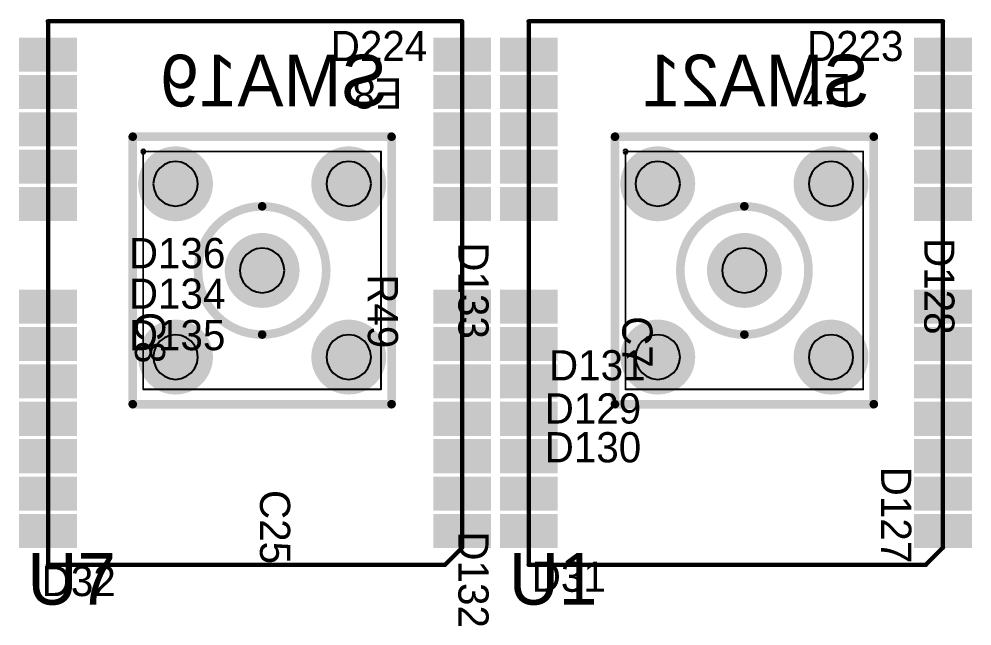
# Model space of a CAD drawing. Extents: x 11.69 to 17.18, y 4.05 to 12.26.
# Drawn here: x 14.449 to 15.554, y 8.119 to 8.823 of the extents above; entities that cross this region are included whole.
import ezdxf

# ---------------------------------------------------------------- set-up
doc = ezdxf.new("R2010")
doc.units = 0
doc.layers.get('0').update_dxf_attribs({"linetype": 'CONTINUOUS'})
for name, color, linetype in [('BOTTOMLAYER', 5, 'CONTINUOUS'), ('BOTTOMOVERLAY', 54, 'CONTINUOUS'), ('BOTTOMSOLDER', 6, 'CONTINUOUS'), ('MECHANICAL10', 56, 'CONTINUOUS'), ('MECHANICAL6', 56, 'CONTINUOUS'), ('MECHANICAL8', 56, 'CONTINUOUS'), ('MECHANICAL9', 56, 'CONTINUOUS'), ('MULTILAYER', 9, 'CONTINUOUS'), ('TOPLAYER', 1, 'CONTINUOUS'), ('TOPOVERLAY', 2, 'CONTINUOUS'), ('TOPPASTE', 8, 'CONTINUOUS'), ('TOPSOLDER', 216, 'CONTINUOUS')]:
    doc.layers.add(name, color=color, linetype=linetype)

# ---------------------------------------------------------------- blocks, each defined once
blk = doc.blocks.new('SMA_TH_HL_SMA_KHD4_B_43')
at = {"layer": 'BOTTOMLAYER', "const_width": 0.0394}
for points in [[(-0.1201, 0.1004, 1), (-0.0807, 0.1004, 1)], [(0.0807, 0.1004, 1), (0.1201, 0.1004, 1)], [(-0.0197, 0, 1), (0.0197, 0, 1)], [(-0.1201, -0.1004, 1), (-0.0807, -0.1004, 1)], [(0.0807, -0.1004, 1), (0.1201, -0.1004, 1)]]:
    blk.add_lwpolyline(points, format="xyb", close=True, dxfattribs=at)
at = {"layer": 'BOTTOMOVERLAY', "const_width": 0.01}
for points in [[(-0.155, -0.15), (-0.155, 0.15)], [(0.155, 0.15), (-0.155, 0.15)], [(0.155, -0.15), (0.155, 0.15)], [(0.155, -0.15), (-0.155, -0.15)]]:
    blk.add_lwpolyline(points, dxfattribs=at)
at = {"layer": 'BOTTOMOVERLAY'}
for points, const_width in [([(-0.1575, 0.15, 1), (-0.1525, 0.15, 1)], 0.005), ([(-0.1575, 0.15, 1), (-0.1525, 0.15, 1)], 0.005), ([(0.1525, 0.15, 1), (0.1575, 0.15, 1)], 0.005), ([(0.1525, 0.15, 1), (0.1575, 0.15, 1)], 0.005), ([(0.0743, 0, 1), (-0.0743, 0, 1)], 0.01), ([(-0.0768, 0, 1), (-0.0718, 0, 1)], 0.005), ([(0.0718, 0, 1), (0.0768, 0, 1)], 0.005), ([(-0.1575, -0.15, 1), (-0.1525, -0.15, 1)], 0.005), ([(-0.1575, -0.15, 1), (-0.1525, -0.15, 1)], 0.005), ([(0.1525, -0.15, 1), (0.1575, -0.15, 1)], 0.005), ([(0.1525, -0.15, 1), (0.1575, -0.15, 1)], 0.005)]:
    blk.add_lwpolyline(points, format="xyb", close=True, dxfattribs=dict(at, const_width=const_width))
at = {"layer": 'BOTTOMSOLDER', "const_width": 0.0434}
for points in [[(-0.1221, 0.1004, 1), (-0.0787, 0.1004, 1)], [(0.0787, 0.1004, 1), (0.1221, 0.1004, 1)], [(-0.0217, 0, 1), (0.0217, 0, 1)], [(-0.1221, -0.1004, 1), (-0.0787, -0.1004, 1)], [(0.0787, -0.1004, 1), (0.1221, -0.1004, 1)]]:
    blk.add_lwpolyline(points, format="xyb", close=True, dxfattribs=at)
at = {"layer": 'MECHANICAL6', "const_width": 0.002}
for points in [[(0.1378, 0.1378), (-0.1378, 0.1378)], [(-0.1378, -0.1378), (-0.1378, 0.1378)], [(0.1378, -0.1378), (0.1378, 0.1378)], [(0.1378, -0.1378), (-0.1378, -0.1378)]]:
    blk.add_lwpolyline(points, dxfattribs=at)
at = {"layer": 'MECHANICAL6', "const_width": 0.001}
for points in [[(-0.1383, 0.1378, 1), (-0.1373, 0.1378, 1)], [(-0.1383, 0.1378, 1), (-0.1373, 0.1378, 1)], [(0.1373, 0.1378, 1), (0.1383, 0.1378, 1)], [(0.1373, 0.1378, 1), (0.1383, 0.1378, 1)], [(-0.1383, -0.1378, 1), (-0.1373, -0.1378, 1)], [(-0.1383, -0.1378, 1), (-0.1373, -0.1378, 1)], [(0.1373, -0.1378, 1), (0.1383, -0.1378, 1)], [(0.1373, -0.1378, 1), (0.1383, -0.1378, 1)]]:
    blk.add_lwpolyline(points, format="xyb", close=True, dxfattribs=at)
at = {"layer": 'MECHANICAL8'}
for p, q in [((-0.1396, -0.136), (-0.1403, -0.1378)), ((-0.1403, -0.1378), (-0.1403, -0.1378)), ((-0.1403, -0.1378), (-0.1396, -0.1396)), ((-0.1378, -0.1352), (-0.1396, -0.136)), ((-0.1396, -0.1396), (-0.1378, -0.1403)), ((-0.136, -0.136), (-0.1378, -0.1352)), ((-0.1378, -0.1403), (-0.136, -0.1396)), ((-0.1352, -0.1378), (-0.136, -0.136)), ((-0.136, -0.1396), (-0.1352, -0.1378)), ((-0.1352, -0.1378), (-0.1352, -0.1378))]:
    blk.add_line(p, q, dxfattribs=at)
at = {"layer": 'MECHANICAL9'}
for p, q in [((-0.1133, 0.1227), (-0.1186, 0.1186)), ((-0.1071, 0.1253), (-0.1133, 0.1227)), ((-0.1004, 0.1262), (-0.1071, 0.1253)), ((-0.0937, 0.1253), (-0.1004, 0.1262)), ((-0.0875, 0.1227), (-0.0937, 0.1253)), ((-0.0821, 0.1186), (-0.0875, 0.1227)), ((0.0875, 0.1227), (0.0821, 0.1186)), ((0.0937, 0.1253), (0.0875, 0.1227)), ((0.1004, 0.1262), (0.0937, 0.1253)), ((0.1071, 0.1253), (0.1004, 0.1262)), ((0.1133, 0.1227), (0.1071, 0.1253)), ((0.1186, 0.1186), (0.1133, 0.1227)), ((-0.1227, 0.1133), (-0.1253, 0.1071)), ((-0.1186, 0.1186), (-0.1227, 0.1133)), ((-0.078, 0.1133), (-0.0821, 0.1186)), ((-0.0755, 0.1071), (-0.078, 0.1133)), ((0.078, 0.1133), (0.0755, 0.1071)), ((0.0821, 0.1186), (0.078, 0.1133)), ((0.1227, 0.1133), (0.1186, 0.1186)), ((0.1253, 0.1071), (0.1227, 0.1133)), ((-0.1253, 0.1071), (-0.1262, 0.1004)), ((-0.1262, 0.1004), (-0.1262, 0.1004)), ((-0.1262, 0.1004), (-0.1253, 0.0937)), ((-0.0746, 0.1004), (-0.0755, 0.1071)), ((-0.0755, 0.0937), (-0.0746, 0.1004)), ((-0.0746, 0.1004), (-0.0746, 0.1004)), ((0.0755, 0.1071), (0.0746, 0.1004)), ((0.0746, 0.1004), (0.0746, 0.1004)), ((0.0746, 0.1004), (0.0755, 0.0937)), ((0.1262, 0.1004), (0.1253, 0.1071)), ((0.1253, 0.0937), (0.1262, 0.1004)), ((0.1262, 0.1004), (0.1262, 0.1004)), ((-0.1253, 0.0937), (-0.1227, 0.0875)), ((-0.078, 0.0875), (-0.0755, 0.0937)), ((0.0755, 0.0937), (0.078, 0.0875)), ((0.1227, 0.0875), (0.1253, 0.0937)), ((-0.1227, 0.0875), (-0.1186, 0.0821)), ((-0.1186, 0.0821), (-0.1133, 0.078)), ((-0.1133, 0.078), (-0.1071, 0.0755)), ((-0.0937, 0.0755), (-0.0875, 0.078)), ((-0.0875, 0.078), (-0.0821, 0.0821)), ((-0.0821, 0.0821), (-0.078, 0.0875)), ((0.078, 0.0875), (0.0821, 0.0821)), ((0.0821, 0.0821), (0.0875, 0.078)), ((0.0875, 0.078), (0.0937, 0.0755)), ((0.1071, 0.0755), (0.1133, 0.078)), ((0.1133, 0.078), (0.1186, 0.0821)), ((0.1186, 0.0821), (0.1227, 0.0875)), ((-0.1071, 0.0755), (-0.1004, 0.0746)), ((-0.1004, 0.0746), (-0.0937, 0.0755)), ((0.0937, 0.0755), (0.1004, 0.0746)), ((0.1004, 0.0746), (0.1071, 0.0755)), ((-0.0129, 0.0224), (-0.0183, 0.0183)), ((-0.0067, 0.0249), (-0.0129, 0.0224)), ((0, 0.0258), (-0.0067, 0.0249)), ((0.0067, 0.0249), (0, 0.0258)), ((0.0129, 0.0224), (0.0067, 0.0249)), ((0.0183, 0.0183), (0.0129, 0.0224)), ((-0.0224, 0.0129), (-0.0249, 0.0067)), ((-0.0183, 0.0183), (-0.0224, 0.0129)), ((0.0224, 0.0129), (0.0183, 0.0183)), ((0.0249, 0.0067), (0.0224, 0.0129)), ((-0.0249, 0.0067), (-0.0258, 0)), ((-0.0258, 0), (-0.0258, 0)), ((-0.0258, 0), (-0.0249, -0.0067)), ((0.0258, 0), (0.0249, 0.0067)), ((0.0249, -0.0067), (0.0258, 0)), ((0.0258, 0), (0.0258, 0)), ((-0.0249, -0.0067), (-0.0224, -0.0129)), ((0.0224, -0.0129), (0.0249, -0.0067)), ((-0.0224, -0.0129), (-0.0183, -0.0183)), ((-0.0183, -0.0183), (-0.0129, -0.0224)), ((0.0129, -0.0224), (0.0183, -0.0183)), ((0.0183, -0.0183), (0.0224, -0.0129)), ((-0.0129, -0.0224), (-0.0067, -0.0249)), ((-0.0067, -0.0249), (0, -0.0258)), ((0, -0.0258), (0.0067, -0.0249)), ((0.0067, -0.0249), (0.0129, -0.0224)), ((-0.1071, -0.0755), (-0.1133, -0.078)), ((-0.1004, -0.0746), (-0.1071, -0.0755)), ((-0.0937, -0.0755), (-0.1004, -0.0746)), ((-0.0875, -0.078), (-0.0937, -0.0755)), ((0.0937, -0.0755), (0.0875, -0.078)), ((0.1004, -0.0746), (0.0937, -0.0755)), ((0.1071, -0.0755), (0.1004, -0.0746)), ((0.1133, -0.078), (0.1071, -0.0755)), ((-0.1227, -0.0875), (-0.1253, -0.0937)), ((-0.1186, -0.0821), (-0.1227, -0.0875)), ((-0.1133, -0.078), (-0.1186, -0.0821)), ((-0.0821, -0.0821), (-0.0875, -0.078)), ((-0.078, -0.0875), (-0.0821, -0.0821)), ((-0.0755, -0.0937), (-0.078, -0.0875)), ((0.078, -0.0875), (0.0755, -0.0937)), ((0.0821, -0.0821), (0.078, -0.0875)), ((0.0875, -0.078), (0.0821, -0.0821)), ((0.1186, -0.0821), (0.1133, -0.078)), ((0.1227, -0.0875), (0.1186, -0.0821)), ((0.1253, -0.0937), (0.1227, -0.0875)), ((-0.1253, -0.0937), (-0.1262, -0.1004)), ((-0.0746, -0.1004), (-0.0755, -0.0937)), ((0.0755, -0.0937), (0.0746, -0.1004)), ((0.1262, -0.1004), (0.1253, -0.0937)), ((-0.1262, -0.1004), (-0.1262, -0.1004)), ((-0.1262, -0.1004), (-0.1253, -0.1071)), ((-0.1253, -0.1071), (-0.1227, -0.1133)), ((-0.078, -0.1133), (-0.0755, -0.1071)), ((-0.0755, -0.1071), (-0.0746, -0.1004)), ((-0.0746, -0.1004), (-0.0746, -0.1004)), ((0.0746, -0.1004), (0.0746, -0.1004)), ((0.0746, -0.1004), (0.0755, -0.1071)), ((0.0755, -0.1071), (0.078, -0.1133)), ((0.1227, -0.1133), (0.1253, -0.1071)), ((0.1253, -0.1071), (0.1262, -0.1004)), ((0.1262, -0.1004), (0.1262, -0.1004)), ((-0.1227, -0.1133), (-0.1186, -0.1186)), ((-0.1186, -0.1186), (-0.1133, -0.1227)), ((-0.0875, -0.1227), (-0.0821, -0.1186)), ((-0.0821, -0.1186), (-0.078, -0.1133)), ((0.078, -0.1133), (0.0821, -0.1186)), ((0.0821, -0.1186), (0.0875, -0.1227)), ((0.1133, -0.1227), (0.1186, -0.1186)), ((0.1186, -0.1186), (0.1227, -0.1133)), ((-0.1133, -0.1227), (-0.1071, -0.1253)), ((-0.1071, -0.1253), (-0.1004, -0.1262)), ((-0.1004, -0.1262), (-0.0937, -0.1253)), ((-0.0937, -0.1253), (-0.0875, -0.1227)), ((0.0875, -0.1227), (0.0937, -0.1253)), ((0.0937, -0.1253), (0.1004, -0.1262)), ((0.1004, -0.1262), (0.1071, -0.1253)), ((0.1071, -0.1253), (0.1133, -0.1227))]:
    blk.add_line(p, q, dxfattribs=at)
at = {"layer": 'MULTILAYER', "const_width": 0.0394}
for points in [[(-0.1201, 0.1004, 1), (-0.0807, 0.1004, 1)], [(0.0807, 0.1004, 1), (0.1201, 0.1004, 1)], [(-0.0197, 0, 1), (0.0197, 0, 1)], [(-0.1201, -0.1004, 1), (-0.0807, -0.1004, 1)], [(0.0807, -0.1004, 1), (0.1201, -0.1004, 1)]]:
    blk.add_lwpolyline(points, format="xyb", close=True, dxfattribs=at)
at = {"layer": 'TOPLAYER', "const_width": 0.0394}
for points in [[(-0.1201, 0.1004, 1), (-0.0807, 0.1004, 1)], [(0.0807, 0.1004, 1), (0.1201, 0.1004, 1)], [(-0.0197, 0, 1), (0.0197, 0, 1)], [(-0.1201, -0.1004, 1), (-0.0807, -0.1004, 1)], [(0.0807, -0.1004, 1), (0.1201, -0.1004, 1)]]:
    blk.add_lwpolyline(points, format="xyb", close=True, dxfattribs=at)
at = {"layer": 'TOPSOLDER', "const_width": 0.0434}
for points in [[(-0.1221, 0.1004, 1), (-0.0787, 0.1004, 1)], [(0.0787, 0.1004, 1), (0.1221, 0.1004, 1)], [(-0.0217, 0, 1), (0.0217, 0, 1)], [(-0.1221, -0.1004, 1), (-0.0787, -0.1004, 1)], [(0.0787, -0.1004, 1), (0.1221, -0.1004, 1)]]:
    blk.add_lwpolyline(points, format="xyb", close=True, dxfattribs=at)
blk = doc.blocks.new('SMA_TH_HL_SMA_KHD4_B_45')
at = {"layer": 'BOTTOMLAYER', "const_width": 0.0394}
for points in [[(-0.1201, 0.1004, 1), (-0.0807, 0.1004, 1)], [(0.0807, 0.1004, 1), (0.1201, 0.1004, 1)], [(-0.0197, 0, 1), (0.0197, 0, 1)], [(-0.1201, -0.1004, 1), (-0.0807, -0.1004, 1)], [(0.0807, -0.1004, 1), (0.1201, -0.1004, 1)]]:
    blk.add_lwpolyline(points, format="xyb", close=True, dxfattribs=at)
at = {"layer": 'BOTTOMOVERLAY', "const_width": 0.01}
for points in [[(-0.155, -0.15), (-0.155, 0.15)], [(0.155, 0.15), (-0.155, 0.15)], [(0.155, -0.15), (0.155, 0.15)], [(0.155, -0.15), (-0.155, -0.15)]]:
    blk.add_lwpolyline(points, dxfattribs=at)
at = {"layer": 'BOTTOMOVERLAY'}
for points, const_width in [([(-0.1575, 0.15, 1), (-0.1525, 0.15, 1)], 0.005), ([(-0.1575, 0.15, 1), (-0.1525, 0.15, 1)], 0.005), ([(0.1525, 0.15, 1), (0.1575, 0.15, 1)], 0.005), ([(0.1525, 0.15, 1), (0.1575, 0.15, 1)], 0.005), ([(0.0743, 0, 1), (-0.0743, 0, 1)], 0.01), ([(-0.0768, 0, 1), (-0.0718, 0, 1)], 0.005), ([(0.0718, 0, 1), (0.0768, 0, 1)], 0.005), ([(-0.1575, -0.15, 1), (-0.1525, -0.15, 1)], 0.005), ([(-0.1575, -0.15, 1), (-0.1525, -0.15, 1)], 0.005), ([(0.1525, -0.15, 1), (0.1575, -0.15, 1)], 0.005), ([(0.1525, -0.15, 1), (0.1575, -0.15, 1)], 0.005)]:
    blk.add_lwpolyline(points, format="xyb", close=True, dxfattribs=dict(at, const_width=const_width))
at = {"layer": 'BOTTOMSOLDER', "const_width": 0.0434}
for points in [[(-0.1221, 0.1004, 1), (-0.0787, 0.1004, 1)], [(0.0787, 0.1004, 1), (0.1221, 0.1004, 1)], [(-0.0217, 0, 1), (0.0217, 0, 1)], [(-0.1221, -0.1004, 1), (-0.0787, -0.1004, 1)], [(0.0787, -0.1004, 1), (0.1221, -0.1004, 1)]]:
    blk.add_lwpolyline(points, format="xyb", close=True, dxfattribs=at)
at = {"layer": 'MECHANICAL6', "const_width": 0.002}
for points in [[(0.1378, 0.1378), (-0.1378, 0.1378)], [(-0.1378, -0.1378), (-0.1378, 0.1378)], [(0.1378, -0.1378), (0.1378, 0.1378)], [(0.1378, -0.1378), (-0.1378, -0.1378)]]:
    blk.add_lwpolyline(points, dxfattribs=at)
at = {"layer": 'MECHANICAL6', "const_width": 0.001}
for points in [[(-0.1383, 0.1378, 1), (-0.1373, 0.1378, 1)], [(-0.1383, 0.1378, 1), (-0.1373, 0.1378, 1)], [(0.1373, 0.1378, 1), (0.1383, 0.1378, 1)], [(0.1373, 0.1378, 1), (0.1383, 0.1378, 1)], [(-0.1383, -0.1378, 1), (-0.1373, -0.1378, 1)], [(-0.1383, -0.1378, 1), (-0.1373, -0.1378, 1)], [(0.1373, -0.1378, 1), (0.1383, -0.1378, 1)], [(0.1373, -0.1378, 1), (0.1383, -0.1378, 1)]]:
    blk.add_lwpolyline(points, format="xyb", close=True, dxfattribs=at)
at = {"layer": 'MECHANICAL8'}
for p, q in [((-0.1396, -0.136), (-0.1403, -0.1378)), ((-0.1403, -0.1378), (-0.1403, -0.1378)), ((-0.1403, -0.1378), (-0.1396, -0.1396)), ((-0.1378, -0.1352), (-0.1396, -0.136)), ((-0.1396, -0.1396), (-0.1378, -0.1403)), ((-0.136, -0.136), (-0.1378, -0.1352)), ((-0.1378, -0.1403), (-0.136, -0.1396)), ((-0.1352, -0.1378), (-0.136, -0.136)), ((-0.136, -0.1396), (-0.1352, -0.1378)), ((-0.1352, -0.1378), (-0.1352, -0.1378))]:
    blk.add_line(p, q, dxfattribs=at)
at = {"layer": 'MECHANICAL9'}
for p, q in [((-0.1133, 0.1227), (-0.1186, 0.1186)), ((-0.1071, 0.1253), (-0.1133, 0.1227)), ((-0.1004, 0.1262), (-0.1071, 0.1253)), ((-0.0937, 0.1253), (-0.1004, 0.1262)), ((-0.0875, 0.1227), (-0.0937, 0.1253)), ((-0.0821, 0.1186), (-0.0875, 0.1227)), ((0.0875, 0.1227), (0.0821, 0.1186)), ((0.0937, 0.1253), (0.0875, 0.1227)), ((0.1004, 0.1262), (0.0937, 0.1253)), ((0.1071, 0.1253), (0.1004, 0.1262)), ((0.1133, 0.1227), (0.1071, 0.1253)), ((0.1186, 0.1186), (0.1133, 0.1227)), ((-0.1227, 0.1133), (-0.1253, 0.1071)), ((-0.1186, 0.1186), (-0.1227, 0.1133)), ((-0.078, 0.1133), (-0.0821, 0.1186)), ((-0.0755, 0.1071), (-0.078, 0.1133)), ((0.078, 0.1133), (0.0755, 0.1071)), ((0.0821, 0.1186), (0.078, 0.1133)), ((0.1227, 0.1133), (0.1186, 0.1186)), ((0.1253, 0.1071), (0.1227, 0.1133)), ((-0.1253, 0.1071), (-0.1262, 0.1004)), ((-0.1262, 0.1004), (-0.1262, 0.1004)), ((-0.1262, 0.1004), (-0.1253, 0.0937)), ((-0.0746, 0.1004), (-0.0755, 0.1071)), ((-0.0755, 0.0937), (-0.0746, 0.1004)), ((-0.0746, 0.1004), (-0.0746, 0.1004)), ((0.0755, 0.1071), (0.0746, 0.1004)), ((0.0746, 0.1004), (0.0746, 0.1004)), ((0.0746, 0.1004), (0.0755, 0.0937)), ((0.1262, 0.1004), (0.1253, 0.1071)), ((0.1253, 0.0937), (0.1262, 0.1004)), ((0.1262, 0.1004), (0.1262, 0.1004)), ((-0.1253, 0.0937), (-0.1227, 0.0875)), ((-0.078, 0.0875), (-0.0755, 0.0937)), ((0.0755, 0.0937), (0.078, 0.0875)), ((0.1227, 0.0875), (0.1253, 0.0937)), ((-0.1227, 0.0875), (-0.1186, 0.0821)), ((-0.1186, 0.0821), (-0.1133, 0.078)), ((-0.1133, 0.078), (-0.1071, 0.0755)), ((-0.0937, 0.0755), (-0.0875, 0.078)), ((-0.0875, 0.078), (-0.0821, 0.0821)), ((-0.0821, 0.0821), (-0.078, 0.0875)), ((0.078, 0.0875), (0.0821, 0.0821)), ((0.0821, 0.0821), (0.0875, 0.078)), ((0.0875, 0.078), (0.0937, 0.0755)), ((0.1071, 0.0755), (0.1133, 0.078)), ((0.1133, 0.078), (0.1186, 0.0821)), ((0.1186, 0.0821), (0.1227, 0.0875)), ((-0.1071, 0.0755), (-0.1004, 0.0746)), ((-0.1004, 0.0746), (-0.0937, 0.0755)), ((0.0937, 0.0755), (0.1004, 0.0746)), ((0.1004, 0.0746), (0.1071, 0.0755)), ((-0.0129, 0.0224), (-0.0183, 0.0183)), ((-0.0067, 0.0249), (-0.0129, 0.0224)), ((0, 0.0258), (-0.0067, 0.0249)), ((0.0067, 0.0249), (0, 0.0258)), ((0.0129, 0.0224), (0.0067, 0.0249)), ((0.0183, 0.0183), (0.0129, 0.0224)), ((-0.0224, 0.0129), (-0.0249, 0.0067)), ((-0.0183, 0.0183), (-0.0224, 0.0129)), ((0.0224, 0.0129), (0.0183, 0.0183)), ((0.0249, 0.0067), (0.0224, 0.0129)), ((-0.0249, 0.0067), (-0.0258, 0)), ((-0.0258, 0), (-0.0258, 0)), ((-0.0258, 0), (-0.0249, -0.0067)), ((0.0258, 0), (0.0249, 0.0067)), ((0.0249, -0.0067), (0.0258, 0)), ((0.0258, 0), (0.0258, 0)), ((-0.0249, -0.0067), (-0.0224, -0.0129)), ((0.0224, -0.0129), (0.0249, -0.0067)), ((-0.0224, -0.0129), (-0.0183, -0.0183)), ((-0.0183, -0.0183), (-0.0129, -0.0224)), ((0.0129, -0.0224), (0.0183, -0.0183)), ((0.0183, -0.0183), (0.0224, -0.0129)), ((-0.0129, -0.0224), (-0.0067, -0.0249)), ((-0.0067, -0.0249), (0, -0.0258)), ((0, -0.0258), (0.0067, -0.0249)), ((0.0067, -0.0249), (0.0129, -0.0224)), ((-0.1071, -0.0755), (-0.1133, -0.078)), ((-0.1004, -0.0746), (-0.1071, -0.0755)), ((-0.0937, -0.0755), (-0.1004, -0.0746)), ((-0.0875, -0.078), (-0.0937, -0.0755)), ((0.0937, -0.0755), (0.0875, -0.078)), ((0.1004, -0.0746), (0.0937, -0.0755)), ((0.1071, -0.0755), (0.1004, -0.0746)), ((0.1133, -0.078), (0.1071, -0.0755)), ((-0.1227, -0.0875), (-0.1253, -0.0937)), ((-0.1186, -0.0821), (-0.1227, -0.0875)), ((-0.1133, -0.078), (-0.1186, -0.0821)), ((-0.0821, -0.0821), (-0.0875, -0.078)), ((-0.078, -0.0875), (-0.0821, -0.0821)), ((-0.0755, -0.0937), (-0.078, -0.0875)), ((0.078, -0.0875), (0.0755, -0.0937)), ((0.0821, -0.0821), (0.078, -0.0875)), ((0.0875, -0.078), (0.0821, -0.0821)), ((0.1186, -0.0821), (0.1133, -0.078)), ((0.1227, -0.0875), (0.1186, -0.0821)), ((0.1253, -0.0937), (0.1227, -0.0875)), ((-0.1253, -0.0937), (-0.1262, -0.1004)), ((-0.0746, -0.1004), (-0.0755, -0.0937)), ((0.0755, -0.0937), (0.0746, -0.1004)), ((0.1262, -0.1004), (0.1253, -0.0937)), ((-0.1262, -0.1004), (-0.1262, -0.1004)), ((-0.1262, -0.1004), (-0.1253, -0.1071)), ((-0.1253, -0.1071), (-0.1227, -0.1133)), ((-0.078, -0.1133), (-0.0755, -0.1071)), ((-0.0755, -0.1071), (-0.0746, -0.1004)), ((-0.0746, -0.1004), (-0.0746, -0.1004)), ((0.0746, -0.1004), (0.0746, -0.1004)), ((0.0746, -0.1004), (0.0755, -0.1071)), ((0.0755, -0.1071), (0.078, -0.1133)), ((0.1227, -0.1133), (0.1253, -0.1071)), ((0.1253, -0.1071), (0.1262, -0.1004)), ((0.1262, -0.1004), (0.1262, -0.1004)), ((-0.1227, -0.1133), (-0.1186, -0.1186)), ((-0.1186, -0.1186), (-0.1133, -0.1227)), ((-0.0875, -0.1227), (-0.0821, -0.1186)), ((-0.0821, -0.1186), (-0.078, -0.1133)), ((0.078, -0.1133), (0.0821, -0.1186)), ((0.0821, -0.1186), (0.0875, -0.1227)), ((0.1133, -0.1227), (0.1186, -0.1186)), ((0.1186, -0.1186), (0.1227, -0.1133)), ((-0.1133, -0.1227), (-0.1071, -0.1253)), ((-0.1071, -0.1253), (-0.1004, -0.1262)), ((-0.1004, -0.1262), (-0.0937, -0.1253)), ((-0.0937, -0.1253), (-0.0875, -0.1227)), ((0.0875, -0.1227), (0.0937, -0.1253)), ((0.0937, -0.1253), (0.1004, -0.1262)), ((0.1004, -0.1262), (0.1071, -0.1253)), ((0.1071, -0.1253), (0.1133, -0.1227))]:
    blk.add_line(p, q, dxfattribs=at)
at = {"layer": 'MULTILAYER', "const_width": 0.0394}
for points in [[(-0.1201, 0.1004, 1), (-0.0807, 0.1004, 1)], [(0.0807, 0.1004, 1), (0.1201, 0.1004, 1)], [(-0.0197, 0, 1), (0.0197, 0, 1)], [(-0.1201, -0.1004, 1), (-0.0807, -0.1004, 1)], [(0.0807, -0.1004, 1), (0.1201, -0.1004, 1)]]:
    blk.add_lwpolyline(points, format="xyb", close=True, dxfattribs=at)
at = {"layer": 'TOPLAYER', "const_width": 0.0394}
for points in [[(-0.1201, 0.1004, 1), (-0.0807, 0.1004, 1)], [(0.0807, 0.1004, 1), (0.1201, 0.1004, 1)], [(-0.0197, 0, 1), (0.0197, 0, 1)], [(-0.1201, -0.1004, 1), (-0.0807, -0.1004, 1)], [(0.0807, -0.1004, 1), (0.1201, -0.1004, 1)]]:
    blk.add_lwpolyline(points, format="xyb", close=True, dxfattribs=at)
at = {"layer": 'TOPSOLDER', "const_width": 0.0434}
for points in [[(-0.1221, 0.1004, 1), (-0.0787, 0.1004, 1)], [(0.0787, 0.1004, 1), (0.1221, 0.1004, 1)], [(-0.0217, 0, 1), (0.0217, 0, 1)], [(-0.1221, -0.1004, 1), (-0.0787, -0.1004, 1)], [(0.0787, -0.1004, 1), (0.1221, -0.1004, 1)]]:
    blk.add_lwpolyline(points, format="xyb", close=True, dxfattribs=at)
blk = doc.blocks.new('LB1020B_57')
at = {"layer": 'TOPLAYER'}
for points in [[(-0.0295, 0.5749), (0.0295, 0.5749), (-0.0295, 0.6064), (0.0295, 0.6064)], [(0.4505, 0.5749), (0.5095, 0.5749), (0.4505, 0.6064), (0.5095, 0.6064)], [(-0.0295, 0.5316), (0.0295, 0.5316), (-0.0295, 0.5631), (0.0295, 0.5631)], [(0.4505, 0.5316), (0.5095, 0.5316), (0.4505, 0.5631), (0.5095, 0.5631)], [(-0.0295, 0.4883), (0.0295, 0.4883), (-0.0295, 0.5198), (0.0295, 0.5198)], [(0.4505, 0.4883), (0.5095, 0.4883), (0.4505, 0.5198), (0.5095, 0.5198)], [(-0.0295, 0.445), (0.0295, 0.445), (-0.0295, 0.4765), (0.0295, 0.4765)], [(0.4505, 0.445), (0.5095, 0.445), (0.4505, 0.4765), (0.5095, 0.4765)], [(-0.0295, 0.4017), (0.0295, 0.4017), (-0.0295, 0.4331), (0.0295, 0.4331)], [(0.4505, 0.4017), (0.5095, 0.4017), (0.4505, 0.4331), (0.5095, 0.4331)], [(-0.0295, 0.3583), (0.0295, 0.3583), (-0.0295, 0.3898), (0.0295, 0.3898)], [(0.4505, 0.3583), (0.5095, 0.3583), (0.4505, 0.3898), (0.5095, 0.3898)], [(-0.0295, 0.315), (0.0295, 0.315), (-0.0295, 0.3465), (0.0295, 0.3465)], [(0.4505, 0.315), (0.5095, 0.315), (0.4505, 0.3465), (0.5095, 0.3465)], [(-0.0295, 0.1961), (0.0295, 0.1961), (-0.0295, 0.2276), (0.0295, 0.2276)], [(0.4505, 0.1961), (0.5095, 0.1961), (0.4505, 0.2276), (0.5095, 0.2276)], [(-0.0295, 0.1528), (0.0295, 0.1528), (-0.0295, 0.1843), (0.0295, 0.1843)], [(0.4505, 0.1528), (0.5095, 0.1528), (0.4505, 0.1843), (0.5095, 0.1843)], [(-0.0295, 0.1095), (0.0295, 0.1095), (-0.0295, 0.141), (0.0295, 0.141)], [(0.4505, 0.1095), (0.5095, 0.1095), (0.4505, 0.141), (0.5095, 0.141)], [(-0.0295, 0.0662), (0.0295, 0.0662), (-0.0295, 0.0977), (0.0295, 0.0977)], [(0.4505, 0.0662), (0.5095, 0.0662), (0.4505, 0.0977), (0.5095, 0.0977)], [(-0.0295, 0.0229), (0.0295, 0.0229), (-0.0295, 0.0544), (0.0295, 0.0544)], [(0.4505, 0.0229), (0.5095, 0.0229), (0.4505, 0.0544), (0.5095, 0.0544)]]:
    blk.add_solid(points, dxfattribs=at)
at = {"layer": 'TOPOVERLAY', "const_width": 0.005}
for points in [[(0.02, 0.63), (0, 0.61)], [(0.4803, 0.63), (0.02, 0.63)], [(0.48, 0.6299), (0.48, 0)], [(0, 0.61), (0, 0.0001)], [(0.4803, 0.0001), (0, 0.0001)]]:
    blk.add_lwpolyline(points, dxfattribs=at)
at = {"layer": 'TOPOVERLAY', "const_width": 0.0025}
for points in [[(0.0187, 0.63, 1), (0.0213, 0.63, 1)], [(0.0187, 0.63, 1), (0.0213, 0.63, 1)], [(0.4788, 0.6299, 1), (0.4813, 0.6299, 1)], [(0.4791, 0.63, 1), (0.4816, 0.63, 1)], [(-0.0013, 0.61, 1), (0.0013, 0.61, 1)], [(-0.0013, 0.61, 1), (0.0013, 0.61, 1)], [(-0.0013, 0.0001, 1), (0.0013, 0.0001, 1)], [(-0.0013, 0.0001, 1), (0.0013, 0.0001, 1)], [(0.4788, 0, 1), (0.4813, 0, 1)], [(0.4791, 0.0001, 1), (0.4816, 0.0001, 1)]]:
    blk.add_lwpolyline(points, format="xyb", close=True, dxfattribs=at)
at = {"layer": 'TOPPASTE'}
for points in [[(-0.0295, 0.5749), (0.0295, 0.5749), (-0.0295, 0.6064), (0.0295, 0.6064)], [(0.4505, 0.5749), (0.5095, 0.5749), (0.4505, 0.6064), (0.5095, 0.6064)], [(-0.0295, 0.5316), (0.0295, 0.5316), (-0.0295, 0.5631), (0.0295, 0.5631)], [(0.4505, 0.5316), (0.5095, 0.5316), (0.4505, 0.5631), (0.5095, 0.5631)], [(-0.0295, 0.4883), (0.0295, 0.4883), (-0.0295, 0.5198), (0.0295, 0.5198)], [(0.4505, 0.4883), (0.5095, 0.4883), (0.4505, 0.5198), (0.5095, 0.5198)], [(-0.0295, 0.445), (0.0295, 0.445), (-0.0295, 0.4765), (0.0295, 0.4765)], [(0.4505, 0.445), (0.5095, 0.445), (0.4505, 0.4765), (0.5095, 0.4765)], [(-0.0295, 0.4017), (0.0295, 0.4017), (-0.0295, 0.4331), (0.0295, 0.4331)], [(0.4505, 0.4017), (0.5095, 0.4017), (0.4505, 0.4331), (0.5095, 0.4331)], [(-0.0295, 0.3583), (0.0295, 0.3583), (-0.0295, 0.3898), (0.0295, 0.3898)], [(0.4505, 0.3583), (0.5095, 0.3583), (0.4505, 0.3898), (0.5095, 0.3898)], [(-0.0295, 0.315), (0.0295, 0.315), (-0.0295, 0.3465), (0.0295, 0.3465)], [(0.4505, 0.315), (0.5095, 0.315), (0.4505, 0.3465), (0.5095, 0.3465)], [(-0.0295, 0.1961), (0.0295, 0.1961), (-0.0295, 0.2276), (0.0295, 0.2276)], [(0.4505, 0.1961), (0.5095, 0.1961), (0.4505, 0.2276), (0.5095, 0.2276)], [(-0.0295, 0.1528), (0.0295, 0.1528), (-0.0295, 0.1843), (0.0295, 0.1843)], [(0.4505, 0.1528), (0.5095, 0.1528), (0.4505, 0.1843), (0.5095, 0.1843)], [(-0.0295, 0.1095), (0.0295, 0.1095), (-0.0295, 0.141), (0.0295, 0.141)], [(0.4505, 0.1095), (0.5095, 0.1095), (0.4505, 0.141), (0.5095, 0.141)], [(-0.0295, 0.0662), (0.0295, 0.0662), (-0.0295, 0.0977), (0.0295, 0.0977)], [(0.4505, 0.0662), (0.5095, 0.0662), (0.4505, 0.0977), (0.5095, 0.0977)], [(-0.0295, 0.0229), (0.0295, 0.0229), (-0.0295, 0.0544), (0.0295, 0.0544)], [(0.4505, 0.0229), (0.5095, 0.0229), (0.4505, 0.0544), (0.5095, 0.0544)]]:
    blk.add_solid(points, dxfattribs=at)
at = {"layer": 'TOPSOLDER'}
for points in [[(-0.0335, 0.5709), (0.0335, 0.5709), (-0.0335, 0.6104), (0.0335, 0.6104)], [(0.4465, 0.5709), (0.5135, 0.5709), (0.4465, 0.6104), (0.5135, 0.6104)], [(-0.0335, 0.5276), (0.0335, 0.5276), (-0.0335, 0.5671), (0.0335, 0.5671)], [(0.4465, 0.5276), (0.5135, 0.5276), (0.4465, 0.5671), (0.5135, 0.5671)], [(-0.0335, 0.4843), (0.0335, 0.4843), (-0.0335, 0.5238), (0.0335, 0.5238)], [(0.4465, 0.4843), (0.5135, 0.4843), (0.4465, 0.5238), (0.5135, 0.5238)], [(-0.0335, 0.441), (0.0335, 0.441), (-0.0335, 0.4805), (0.0335, 0.4805)], [(0.4465, 0.441), (0.5135, 0.441), (0.4465, 0.4805), (0.5135, 0.4805)], [(-0.0335, 0.3977), (0.0335, 0.3977), (-0.0335, 0.4371), (0.0335, 0.4371)], [(0.4465, 0.3977), (0.5135, 0.3977), (0.4465, 0.4371), (0.5135, 0.4371)], [(-0.0335, 0.3543), (0.0335, 0.3543), (-0.0335, 0.3938), (0.0335, 0.3938)], [(0.4465, 0.3543), (0.5135, 0.3543), (0.4465, 0.3938), (0.5135, 0.3938)], [(-0.0335, 0.311), (0.0335, 0.311), (-0.0335, 0.3505), (0.0335, 0.3505)], [(0.4465, 0.311), (0.5135, 0.311), (0.4465, 0.3505), (0.5135, 0.3505)], [(-0.0335, 0.1921), (0.0335, 0.1921), (-0.0335, 0.2316), (0.0335, 0.2316)], [(0.4465, 0.1921), (0.5135, 0.1921), (0.4465, 0.2316), (0.5135, 0.2316)], [(-0.0335, 0.1488), (0.0335, 0.1488), (-0.0335, 0.1883), (0.0335, 0.1883)], [(0.4465, 0.1488), (0.5135, 0.1488), (0.4465, 0.1883), (0.5135, 0.1883)], [(-0.0335, 0.1055), (0.0335, 0.1055), (-0.0335, 0.145), (0.0335, 0.145)], [(0.4465, 0.1055), (0.5135, 0.1055), (0.4465, 0.145), (0.5135, 0.145)], [(-0.0335, 0.0622), (0.0335, 0.0622), (-0.0335, 0.1017), (0.0335, 0.1017)], [(0.4465, 0.0622), (0.5135, 0.0622), (0.4465, 0.1017), (0.5135, 0.1017)], [(-0.0335, 0.0189), (0.0335, 0.0189), (-0.0335, 0.0584), (0.0335, 0.0584)], [(0.4465, 0.0189), (0.5135, 0.0189), (0.4465, 0.0584), (0.5135, 0.0584)]]:
    blk.add_solid(points, dxfattribs=at)
blk = doc.blocks.new('LB1020B_58')
at = {"layer": 'TOPLAYER'}
for points in [[(-0.0295, 0.5749), (0.0295, 0.5749), (-0.0295, 0.6064), (0.0295, 0.6064)], [(0.4505, 0.5749), (0.5095, 0.5749), (0.4505, 0.6064), (0.5095, 0.6064)], [(-0.0295, 0.5316), (0.0295, 0.5316), (-0.0295, 0.5631), (0.0295, 0.5631)], [(0.4505, 0.5316), (0.5095, 0.5316), (0.4505, 0.5631), (0.5095, 0.5631)], [(-0.0295, 0.4883), (0.0295, 0.4883), (-0.0295, 0.5198), (0.0295, 0.5198)], [(0.4505, 0.4883), (0.5095, 0.4883), (0.4505, 0.5198), (0.5095, 0.5198)], [(-0.0295, 0.445), (0.0295, 0.445), (-0.0295, 0.4765), (0.0295, 0.4765)], [(0.4505, 0.445), (0.5095, 0.445), (0.4505, 0.4765), (0.5095, 0.4765)], [(-0.0295, 0.4017), (0.0295, 0.4017), (-0.0295, 0.4331), (0.0295, 0.4331)], [(0.4505, 0.4017), (0.5095, 0.4017), (0.4505, 0.4331), (0.5095, 0.4331)], [(-0.0295, 0.3583), (0.0295, 0.3583), (-0.0295, 0.3898), (0.0295, 0.3898)], [(0.4505, 0.3583), (0.5095, 0.3583), (0.4505, 0.3898), (0.5095, 0.3898)], [(-0.0295, 0.315), (0.0295, 0.315), (-0.0295, 0.3465), (0.0295, 0.3465)], [(0.4505, 0.315), (0.5095, 0.315), (0.4505, 0.3465), (0.5095, 0.3465)], [(-0.0295, 0.1961), (0.0295, 0.1961), (-0.0295, 0.2276), (0.0295, 0.2276)], [(0.4505, 0.1961), (0.5095, 0.1961), (0.4505, 0.2276), (0.5095, 0.2276)], [(-0.0295, 0.1528), (0.0295, 0.1528), (-0.0295, 0.1843), (0.0295, 0.1843)], [(0.4505, 0.1528), (0.5095, 0.1528), (0.4505, 0.1843), (0.5095, 0.1843)], [(-0.0295, 0.1095), (0.0295, 0.1095), (-0.0295, 0.141), (0.0295, 0.141)], [(0.4505, 0.1095), (0.5095, 0.1095), (0.4505, 0.141), (0.5095, 0.141)], [(-0.0295, 0.0662), (0.0295, 0.0662), (-0.0295, 0.0977), (0.0295, 0.0977)], [(0.4505, 0.0662), (0.5095, 0.0662), (0.4505, 0.0977), (0.5095, 0.0977)], [(-0.0295, 0.0229), (0.0295, 0.0229), (-0.0295, 0.0544), (0.0295, 0.0544)], [(0.4505, 0.0229), (0.5095, 0.0229), (0.4505, 0.0544), (0.5095, 0.0544)]]:
    blk.add_solid(points, dxfattribs=at)
at = {"layer": 'TOPOVERLAY', "const_width": 0.005}
for points in [[(0.02, 0.63), (0, 0.61)], [(0.4803, 0.63), (0.02, 0.63)], [(0.48, 0.6299), (0.48, 0)], [(0, 0.61), (0, 0.0001)], [(0.4803, 0.0001), (0, 0.0001)]]:
    blk.add_lwpolyline(points, dxfattribs=at)
at = {"layer": 'TOPOVERLAY', "const_width": 0.0025}
for points in [[(0.0187, 0.63, 1), (0.0213, 0.63, 1)], [(0.0187, 0.63, 1), (0.0213, 0.63, 1)], [(0.4788, 0.6299, 1), (0.4813, 0.6299, 1)], [(0.4791, 0.63, 1), (0.4816, 0.63, 1)], [(-0.0013, 0.61, 1), (0.0013, 0.61, 1)], [(-0.0013, 0.61, 1), (0.0013, 0.61, 1)], [(-0.0013, 0.0001, 1), (0.0013, 0.0001, 1)], [(-0.0013, 0.0001, 1), (0.0013, 0.0001, 1)], [(0.4788, 0, 1), (0.4813, 0, 1)], [(0.4791, 0.0001, 1), (0.4816, 0.0001, 1)]]:
    blk.add_lwpolyline(points, format="xyb", close=True, dxfattribs=at)
at = {"layer": 'TOPPASTE'}
for points in [[(-0.0295, 0.5749), (0.0295, 0.5749), (-0.0295, 0.6064), (0.0295, 0.6064)], [(0.4505, 0.5749), (0.5095, 0.5749), (0.4505, 0.6064), (0.5095, 0.6064)], [(-0.0295, 0.5316), (0.0295, 0.5316), (-0.0295, 0.5631), (0.0295, 0.5631)], [(0.4505, 0.5316), (0.5095, 0.5316), (0.4505, 0.5631), (0.5095, 0.5631)], [(-0.0295, 0.4883), (0.0295, 0.4883), (-0.0295, 0.5198), (0.0295, 0.5198)], [(0.4505, 0.4883), (0.5095, 0.4883), (0.4505, 0.5198), (0.5095, 0.5198)], [(-0.0295, 0.445), (0.0295, 0.445), (-0.0295, 0.4765), (0.0295, 0.4765)], [(0.4505, 0.445), (0.5095, 0.445), (0.4505, 0.4765), (0.5095, 0.4765)], [(-0.0295, 0.4017), (0.0295, 0.4017), (-0.0295, 0.4331), (0.0295, 0.4331)], [(0.4505, 0.4017), (0.5095, 0.4017), (0.4505, 0.4331), (0.5095, 0.4331)], [(-0.0295, 0.3583), (0.0295, 0.3583), (-0.0295, 0.3898), (0.0295, 0.3898)], [(0.4505, 0.3583), (0.5095, 0.3583), (0.4505, 0.3898), (0.5095, 0.3898)], [(-0.0295, 0.315), (0.0295, 0.315), (-0.0295, 0.3465), (0.0295, 0.3465)], [(0.4505, 0.315), (0.5095, 0.315), (0.4505, 0.3465), (0.5095, 0.3465)], [(-0.0295, 0.1961), (0.0295, 0.1961), (-0.0295, 0.2276), (0.0295, 0.2276)], [(0.4505, 0.1961), (0.5095, 0.1961), (0.4505, 0.2276), (0.5095, 0.2276)], [(-0.0295, 0.1528), (0.0295, 0.1528), (-0.0295, 0.1843), (0.0295, 0.1843)], [(0.4505, 0.1528), (0.5095, 0.1528), (0.4505, 0.1843), (0.5095, 0.1843)], [(-0.0295, 0.1095), (0.0295, 0.1095), (-0.0295, 0.141), (0.0295, 0.141)], [(0.4505, 0.1095), (0.5095, 0.1095), (0.4505, 0.141), (0.5095, 0.141)], [(-0.0295, 0.0662), (0.0295, 0.0662), (-0.0295, 0.0977), (0.0295, 0.0977)], [(0.4505, 0.0662), (0.5095, 0.0662), (0.4505, 0.0977), (0.5095, 0.0977)], [(-0.0295, 0.0229), (0.0295, 0.0229), (-0.0295, 0.0544), (0.0295, 0.0544)], [(0.4505, 0.0229), (0.5095, 0.0229), (0.4505, 0.0544), (0.5095, 0.0544)]]:
    blk.add_solid(points, dxfattribs=at)
at = {"layer": 'TOPSOLDER'}
for points in [[(-0.0335, 0.5709), (0.0335, 0.5709), (-0.0335, 0.6104), (0.0335, 0.6104)], [(0.4465, 0.5709), (0.5135, 0.5709), (0.4465, 0.6104), (0.5135, 0.6104)], [(-0.0335, 0.5276), (0.0335, 0.5276), (-0.0335, 0.5671), (0.0335, 0.5671)], [(0.4465, 0.5276), (0.5135, 0.5276), (0.4465, 0.5671), (0.5135, 0.5671)], [(-0.0335, 0.4843), (0.0335, 0.4843), (-0.0335, 0.5238), (0.0335, 0.5238)], [(0.4465, 0.4843), (0.5135, 0.4843), (0.4465, 0.5238), (0.5135, 0.5238)], [(-0.0335, 0.441), (0.0335, 0.441), (-0.0335, 0.4805), (0.0335, 0.4805)], [(0.4465, 0.441), (0.5135, 0.441), (0.4465, 0.4805), (0.5135, 0.4805)], [(-0.0335, 0.3977), (0.0335, 0.3977), (-0.0335, 0.4371), (0.0335, 0.4371)], [(0.4465, 0.3977), (0.5135, 0.3977), (0.4465, 0.4371), (0.5135, 0.4371)], [(-0.0335, 0.3543), (0.0335, 0.3543), (-0.0335, 0.3938), (0.0335, 0.3938)], [(0.4465, 0.3543), (0.5135, 0.3543), (0.4465, 0.3938), (0.5135, 0.3938)], [(-0.0335, 0.311), (0.0335, 0.311), (-0.0335, 0.3505), (0.0335, 0.3505)], [(0.4465, 0.311), (0.5135, 0.311), (0.4465, 0.3505), (0.5135, 0.3505)], [(-0.0335, 0.1921), (0.0335, 0.1921), (-0.0335, 0.2316), (0.0335, 0.2316)], [(0.4465, 0.1921), (0.5135, 0.1921), (0.4465, 0.2316), (0.5135, 0.2316)], [(-0.0335, 0.1488), (0.0335, 0.1488), (-0.0335, 0.1883), (0.0335, 0.1883)], [(0.4465, 0.1488), (0.5135, 0.1488), (0.4465, 0.1883), (0.5135, 0.1883)], [(-0.0335, 0.1055), (0.0335, 0.1055), (-0.0335, 0.145), (0.0335, 0.145)], [(0.4465, 0.1055), (0.5135, 0.1055), (0.4465, 0.145), (0.5135, 0.145)], [(-0.0335, 0.0622), (0.0335, 0.0622), (-0.0335, 0.1017), (0.0335, 0.1017)], [(0.4465, 0.0622), (0.5135, 0.0622), (0.4465, 0.1017), (0.5135, 0.1017)], [(-0.0335, 0.0189), (0.0335, 0.0189), (-0.0335, 0.0584), (0.0335, 0.0584)], [(0.4465, 0.0189), (0.5135, 0.0189), (0.4465, 0.0584), (0.5135, 0.0584)]]:
    blk.add_solid(points, dxfattribs=at)

msp = doc.modelspace()

# ---------------------------------------------------------------- block references
for name, p, rotation in [('LB1020B_57', (14.9628, 8.8201), 180), ('LB1020B_58', (15.5202, 8.8201), 180), ('SMA_TH_HL_SMA_KHD4_B_43', (14.731, 8.5313), 270), ('SMA_TH_HL_SMA_KHD4_B_45', (15.29, 8.5313), 270)]:
    msp.add_blockref(name, p, dxfattribs=dict(rotation=rotation))

# ---------------------------------------------------------------- texts
at = {"layer": 'BOTTOMOVERLAY', "text_generation_flag": 2}
for s, p in [('SMA19', (14.8762, 8.7213)), ('SMA21', (15.4349, 8.7213))]:
    msp.add_text(s, height=0.06, rotation=360, dxfattribs=at).set_placement(p)
at = {"layer": 'MECHANICAL10'}
for s, p in [('D224', (14.8105, 8.7739)), ('D223', (15.3625, 8.7739)), ('D32', (14.4755, 8.1539)), ('D31', (15.0435, 8.1589))]:
    msp.add_text(s, height=0.035, dxfattribs=at).set_placement(p)
for s, rotation, p in [('E8', 180, (14.8935, 8.7539)), ('E7', 180, (15.4135, 8.7589)), ('D136', 360, (14.5765, 8.5339)), ('D128', 270, (15.4985, 8.5689)), ('D133', 270, (14.9585, 8.5639)), ('D134', 360, (14.5765, 8.4869)), ('R49', 270, (14.8535, 8.5269)), ('D135', 360, (14.5765, 8.4389)), ('C8', 270, (14.5835, 8.4833)), ('C7', 270, (15.1485, 8.4783)), ('D131', 360, (15.0635, 8.4039)), ('D129', 360, (15.0585, 8.3539)), ('D130', 360, (15.0585, 8.3089)), ('D127', 270, (15.4485, 8.3039)), ('C25', 270, (14.7285, 8.2769)), ('D132', 270, (14.9585, 8.2289))]:
    msp.add_text(s, height=0.035, rotation=rotation, dxfattribs=at).set_placement(p)
at = {"layer": 'TOPOVERLAY'}
for s, p in [('U7', (14.459, 8.144)), ('U1', (15.017, 8.144))]:
    msp.add_text(s, height=0.06, dxfattribs=at).set_placement(p)

doc.saveas('drawing.dxf')
